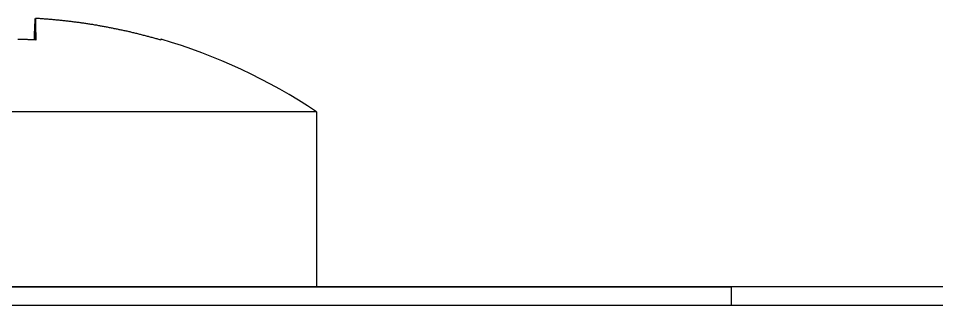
# Model space of a CAD drawing. Extents: x 79 to 238, y 76 to 229.
# Drawn here: x 198.28 to 205.59, y 204.95 to 207.24 of the extents above; entities that cross this region are included whole.
import ezdxf

# ---------------------------------------------------------------- set-up
doc = ezdxf.new("R2010")
doc.units = 0
doc.layers.get('0').update_dxf_attribs({"linetype": 'CONTINUOUS'})

msp = doc.modelspace()

# ---------------------------------------------------------------- linework, layer by layer
at = {"color": 7, "linetype": 'CONTINUOUS'}
for p, q in [((198.4092, 207.2378), (198.4092, 207.0659)), ((198.4125, 207.2378), (198.4125, 207.0657)), ((200.6509, 206.4945), (195.6509, 206.4945)), ((200.6509, 206.4945), (200.6509, 205.1028)), ((203.9509, 205.1028), (180.9509, 205.1028)), ((194.9564, 205.1028), (201.3009, 205.1028)), ((201.3009, 205.1028), (195.4509, 205.1028)), ((200.6509, 205.1028), (203.9509, 205.1028)), ((201.3009, 205.1028), (202.9509, 205.1028)), ((201.3009, 205.1028), (202.9509, 205.1028)), ((205.9509, 205.1028), (203.9509, 205.1028)), ((205.4241, 205.1028), (203.9509, 205.1028)), ((199.4509, 204.9528), (196.8509, 204.9528)), ((221.4509, 204.9528), (199.4509, 204.9528))]:
    msp.add_line(p, q, dxfattribs=at)
at = {"color": 9, "linetype": 'CONTINUOUS'}
msp.add_line((203.9509, 205.1028), (203.9509, 204.9528), dxfattribs=at)
at = {"color": 7, "linetype": 'CONTINUOUS'}
for points in [[(198.409, 207.238, 0), (198.409, 207.237, 0), (198.409, 207.237, 0), (198.409, 207.236, 0), (198.409, 207.236, 0), (198.409, 207.235, 0), (198.409, 207.235, 0), (198.409, 207.234, 0), (198.409, 207.234, 0), (198.409, 207.233, 0), (198.409, 207.232, 0), (198.409, 207.232, 0), (198.409, 207.231, 0), (198.409, 207.231, 0), (198.408, 207.23, 0), (198.408, 207.229, 0), (198.408, 207.229, 0), (198.408, 207.228, 0), (198.408, 207.227, 0), (198.408, 207.227, 0), (198.408, 207.226, 0), (198.408, 207.225, 0), (198.408, 207.224, 0), (198.408, 207.224, 0), (198.408, 207.223, 0), (198.408, 207.222, 0), (198.408, 207.221, 0), (198.408, 207.22, 0), (198.408, 207.219, 0), (198.408, 207.219, 0), (198.408, 207.218, 0), (198.408, 207.217, 0), (198.408, 207.216, 0), (198.407, 207.215, 0), (198.407, 207.214, 0), (198.407, 207.213, 0), (198.407, 207.212, 0), (198.407, 207.211, 0), (198.407, 207.21, 0), (198.407, 207.209, 0), (198.407, 207.208, 0), (198.407, 207.207, 0), (198.407, 207.206, 0), (198.407, 207.205, 0), (198.407, 207.204, 0), (198.407, 207.203, 0), (198.407, 207.202, 0), (198.407, 207.201, 0), (198.407, 207.2, 0), (198.407, 207.199, 0), (198.407, 207.197, 0), (198.407, 207.196, 0), (198.407, 207.195, 0), (198.406, 207.194, 0), (198.406, 207.193, 0), (198.406, 207.191, 0), (198.406, 207.19, 0), (198.406, 207.189, 0), (198.406, 207.188, 0), (198.406, 207.186, 0), (198.406, 207.185, 0), (198.406, 207.184, 0), (198.406, 207.183, 0), (198.406, 207.181, 0), (198.406, 207.18, 0), (198.406, 207.178, 0), (198.406, 207.177, 0), (198.406, 207.176, 0), (198.406, 207.174, 0), (198.406, 207.173, 0), (198.406, 207.171, 0), (198.406, 207.17, 0), (198.406, 207.169, 0), (198.405, 207.167, 0), (198.405, 207.166, 0), (198.405, 207.164, 0), (198.405, 207.163, 0), (198.405, 207.161, 0), (198.405, 207.16, 0), (198.405, 207.158, 0), (198.405, 207.156, 0), (198.405, 207.155, 0), (198.405, 207.153, 0), (198.405, 207.152, 0), (198.405, 207.15, 0), (198.405, 207.148, 0), (198.405, 207.147, 0), (198.405, 207.145, 0), (198.405, 207.143, 0), (198.405, 207.142, 0), (198.405, 207.14, 0), (198.405, 207.138, 0), (198.405, 207.137, 0), (198.404, 207.135, 0), (198.404, 207.133, 0), (198.404, 207.131, 0), (198.404, 207.13, 0), (198.404, 207.128, 0), (198.404, 207.126, 0), (198.404, 207.124, 0), (198.404, 207.122, 0), (198.404, 207.12, 0), (198.404, 207.119, 0), (198.404, 207.117, 0), (198.404, 207.115, 0), (198.404, 207.113, 0), (198.404, 207.111, 0), (198.404, 207.109, 0), (198.404, 207.107, 0), (198.404, 207.105, 0), (198.404, 207.103, 0), (198.404, 207.101, 0), (198.404, 207.099, 0), (198.403, 207.097, 0), (198.403, 207.095, 0), (198.403, 207.093, 0), (198.403, 207.091, 0), (198.403, 207.089, 0), (198.403, 207.087, 0), (198.403, 207.085, 0), (198.403, 207.083, 0), (198.403, 207.081, 0), (198.403, 207.079, 0), (198.403, 207.076, 0), (198.403, 207.074, 0), (198.403, 207.072, 0), (198.403, 207.07, 0), (198.403, 207.068, 0), (198.403, 207.065, 0)], [(199.411, 207.065, 0), (199.403, 207.068, 0), (199.396, 207.07, 0), (199.388, 207.072, 0), (199.381, 207.074, 0), (199.373, 207.076, 0), (199.365, 207.079, 0), (199.358, 207.081, 0), (199.35, 207.083, 0), (199.342, 207.085, 0), (199.335, 207.087, 0), (199.327, 207.089, 0), (199.319, 207.091, 0), (199.312, 207.093, 0), (199.304, 207.095, 0), (199.296, 207.097, 0), (199.289, 207.099, 0), (199.281, 207.101, 0), (199.273, 207.103, 0), (199.266, 207.105, 0), (199.258, 207.107, 0), (199.25, 207.109, 0), (199.243, 207.111, 0), (199.235, 207.113, 0), (199.227, 207.115, 0), (199.22, 207.117, 0), (199.212, 207.119, 0), (199.204, 207.12, 0), (199.196, 207.122, 0), (199.189, 207.124, 0), (199.181, 207.126, 0), (199.173, 207.128, 0), (199.166, 207.13, 0), (199.158, 207.131, 0), (199.15, 207.133, 0), (199.142, 207.135, 0), (199.135, 207.137, 0), (199.127, 207.138, 0), (199.119, 207.14, 0), (199.111, 207.142, 0), (199.104, 207.143, 0), (199.096, 207.145, 0), (199.088, 207.147, 0), (199.08, 207.148, 0), (199.073, 207.15, 0), (199.065, 207.152, 0), (199.057, 207.153, 0), (199.049, 207.155, 0), (199.041, 207.156, 0), (199.034, 207.158, 0), (199.026, 207.16, 0), (199.018, 207.161, 0), (199.01, 207.163, 0), (199.003, 207.164, 0), (198.995, 207.166, 0), (198.987, 207.167, 0), (198.979, 207.169, 0), (198.971, 207.17, 0), (198.964, 207.171, 0), (198.956, 207.173, 0), (198.948, 207.174, 0), (198.94, 207.176, 0), (198.932, 207.177, 0), (198.925, 207.178, 0), (198.917, 207.18, 0), (198.909, 207.181, 0), (198.901, 207.183, 0), (198.893, 207.184, 0), (198.885, 207.185, 0), (198.878, 207.186, 0), (198.87, 207.188, 0), (198.862, 207.189, 0), (198.854, 207.19, 0), (198.846, 207.191, 0), (198.838, 207.193, 0), (198.831, 207.194, 0), (198.823, 207.195, 0), (198.815, 207.196, 0), (198.807, 207.197, 0), (198.799, 207.199, 0), (198.791, 207.2, 0), (198.783, 207.201, 0), (198.776, 207.202, 0), (198.768, 207.203, 0), (198.76, 207.204, 0), (198.752, 207.205, 0), (198.744, 207.206, 0), (198.736, 207.207, 0), (198.728, 207.208, 0), (198.721, 207.209, 0), (198.713, 207.21, 0), (198.705, 207.211, 0), (198.697, 207.212, 0), (198.689, 207.213, 0), (198.681, 207.214, 0), (198.673, 207.215, 0), (198.665, 207.216, 0), (198.658, 207.217, 0), (198.65, 207.218, 0), (198.642, 207.219, 0), (198.634, 207.219, 0), (198.626, 207.22, 0), (198.618, 207.221, 0), (198.61, 207.222, 0), (198.602, 207.223, 0), (198.594, 207.224, 0), (198.587, 207.224, 0), (198.579, 207.225, 0), (198.571, 207.226, 0), (198.563, 207.227, 0), (198.555, 207.227, 0), (198.547, 207.228, 0), (198.539, 207.229, 0), (198.531, 207.229, 0), (198.523, 207.23, 0), (198.515, 207.231, 0), (198.508, 207.231, 0), (198.5, 207.232, 0), (198.492, 207.232, 0), (198.484, 207.233, 0), (198.476, 207.234, 0), (198.468, 207.234, 0), (198.46, 207.235, 0), (198.452, 207.235, 0), (198.444, 207.236, 0), (198.436, 207.236, 0), (198.428, 207.237, 0), (198.42, 207.237, 0), (198.413, 207.238, 0)], [(198.419, 207.065, 0), (198.419, 207.068, 0), (198.419, 207.07, 0), (198.419, 207.072, 0), (198.419, 207.074, 0), (198.419, 207.076, 0), (198.419, 207.079, 0), (198.419, 207.081, 0), (198.419, 207.083, 0), (198.419, 207.085, 0), (198.418, 207.087, 0), (198.418, 207.089, 0), (198.418, 207.091, 0), (198.418, 207.093, 0), (198.418, 207.095, 0), (198.418, 207.097, 0), (198.418, 207.099, 0), (198.418, 207.101, 0), (198.418, 207.103, 0), (198.418, 207.105, 0), (198.418, 207.107, 0), (198.418, 207.109, 0), (198.418, 207.111, 0), (198.418, 207.113, 0), (198.418, 207.115, 0), (198.418, 207.117, 0), (198.418, 207.119, 0), (198.418, 207.12, 0), (198.418, 207.122, 0), (198.418, 207.124, 0), (198.417, 207.126, 0), (198.417, 207.128, 0), (198.417, 207.13, 0), (198.417, 207.131, 0), (198.417, 207.133, 0), (198.417, 207.135, 0), (198.417, 207.137, 0), (198.417, 207.138, 0), (198.417, 207.14, 0), (198.417, 207.142, 0), (198.417, 207.143, 0), (198.417, 207.145, 0), (198.417, 207.147, 0), (198.417, 207.148, 0), (198.417, 207.15, 0), (198.417, 207.152, 0), (198.417, 207.153, 0), (198.417, 207.155, 0), (198.417, 207.156, 0), (198.417, 207.158, 0), (198.416, 207.16, 0), (198.416, 207.161, 0), (198.416, 207.163, 0), (198.416, 207.164, 0), (198.416, 207.166, 0), (198.416, 207.167, 0), (198.416, 207.169, 0), (198.416, 207.17, 0), (198.416, 207.171, 0), (198.416, 207.173, 0), (198.416, 207.174, 0), (198.416, 207.176, 0), (198.416, 207.177, 0), (198.416, 207.178, 0), (198.416, 207.18, 0), (198.416, 207.181, 0), (198.416, 207.183, 0), (198.416, 207.184, 0), (198.416, 207.185, 0), (198.416, 207.186, 0), (198.415, 207.188, 0), (198.415, 207.189, 0), (198.415, 207.19, 0), (198.415, 207.191, 0), (198.415, 207.193, 0), (198.415, 207.194, 0), (198.415, 207.195, 0), (198.415, 207.196, 0), (198.415, 207.197, 0), (198.415, 207.199, 0), (198.415, 207.2, 0), (198.415, 207.201, 0), (198.415, 207.202, 0), (198.415, 207.203, 0), (198.415, 207.204, 0), (198.415, 207.205, 0), (198.415, 207.206, 0), (198.415, 207.207, 0), (198.415, 207.208, 0), (198.415, 207.209, 0), (198.414, 207.21, 0), (198.414, 207.211, 0), (198.414, 207.212, 0), (198.414, 207.213, 0), (198.414, 207.214, 0), (198.414, 207.215, 0), (198.414, 207.216, 0), (198.414, 207.217, 0), (198.414, 207.218, 0), (198.414, 207.219, 0), (198.414, 207.219, 0), (198.414, 207.22, 0), (198.414, 207.221, 0), (198.414, 207.222, 0), (198.414, 207.223, 0), (198.414, 207.224, 0), (198.414, 207.224, 0), (198.414, 207.225, 0), (198.414, 207.226, 0), (198.413, 207.227, 0), (198.413, 207.227, 0), (198.413, 207.228, 0), (198.413, 207.229, 0), (198.413, 207.229, 0), (198.413, 207.23, 0), (198.413, 207.231, 0), (198.413, 207.231, 0), (198.413, 207.232, 0), (198.413, 207.232, 0), (198.413, 207.233, 0), (198.413, 207.234, 0), (198.413, 207.234, 0), (198.413, 207.235, 0), (198.413, 207.235, 0), (198.413, 207.236, 0), (198.413, 207.236, 0), (198.413, 207.237, 0), (198.413, 207.237, 0), (198.413, 207.238, 0)], [(198.419, 207.065, 0), (198.415, 207.066, 0), (198.411, 207.066, 0), (198.407, 207.066, 0), (198.403, 207.066, 0), (198.399, 207.066, 0), (198.395, 207.067, 0), (198.391, 207.067, 0), (198.386, 207.067, 0), (198.382, 207.067, 0), (198.378, 207.067, 0), (198.374, 207.068, 0), (198.37, 207.068, 0), (198.366, 207.068, 0), (198.362, 207.068, 0), (198.358, 207.068, 0), (198.354, 207.068, 0), (198.35, 207.069, 0), (198.346, 207.069, 0), (198.342, 207.069, 0), (198.338, 207.069, 0), (198.334, 207.069, 0), (198.33, 207.069, 0), (198.326, 207.069, 0), (198.322, 207.07, 0), (198.317, 207.07, 0), (198.313, 207.07, 0), (198.309, 207.07, 0), (198.305, 207.07, 0), (198.301, 207.07, 0), (198.297, 207.07, 0), (198.293, 207.07, 0), (198.289, 207.071, 0), (198.285, 207.071, 0), (198.281, 207.071, 0), (198.277, 207.071, 0), (198.273, 207.071, 0)], [(199.413, 207.072, 0), (199.413, 207.072, 0), (199.413, 207.072, 0), (199.413, 207.072, 0), (199.413, 207.072, 0), (199.413, 207.072, 0), (199.413, 207.072, 0), (199.413, 207.072, 0), (199.413, 207.072, 0), (199.413, 207.072, 0), (199.413, 207.072, 0), (199.413, 207.072, 0), (199.413, 207.072, 0), (199.413, 207.072, 0), (199.413, 207.072, 0), (199.413, 207.072, 0), (199.413, 207.072, 0), (199.413, 207.072, 0), (199.413, 207.072, 0), (199.413, 207.072, 0), (199.412, 207.072, 0), (199.412, 207.072, 0), (199.412, 207.072, 0), (199.412, 207.072, 0), (199.412, 207.072, 0), (199.412, 207.072, 0), (199.412, 207.072, 0), (199.412, 207.072, 0), (199.412, 207.072, 0), (199.412, 207.072, 0), (199.412, 207.072, 0), (199.412, 207.072, 0), (199.412, 207.072, 0), (199.412, 207.072, 0), (199.412, 207.072, 0), (199.412, 207.072, 0), (199.412, 207.072, 0), (199.412, 207.072, 0), (199.412, 207.072, 0), (199.412, 207.072, 0), (199.412, 207.072, 0), (199.412, 207.072, 0), (199.412, 207.072, 0), (199.412, 207.072, 0), (199.412, 207.072, 0), (199.412, 207.072, 0), (199.412, 207.071, 0), (199.412, 207.071, 0), (199.412, 207.071, 0), (199.412, 207.071, 0), (199.412, 207.071, 0), (199.412, 207.071, 0), (199.412, 207.071, 0), (199.412, 207.071, 0), (199.412, 207.071, 0), (199.412, 207.071, 0), (199.411, 207.071, 0), (199.411, 207.071, 0), (199.411, 207.071, 0), (199.411, 207.071, 0), (199.411, 207.071, 0), (199.411, 207.071, 0), (199.411, 207.071, 0), (199.411, 207.071, 0), (199.411, 207.071, 0), (199.411, 207.071, 0), (199.411, 207.071, 0), (199.411, 207.07, 0), (199.411, 207.07, 0), (199.411, 207.07, 0), (199.411, 207.07, 0), (199.411, 207.07, 0), (199.411, 207.07, 0), (199.411, 207.07, 0), (199.411, 207.07, 0), (199.411, 207.07, 0), (199.411, 207.07, 0), (199.411, 207.07, 0), (199.411, 207.07, 0), (199.411, 207.07, 0), (199.41, 207.07, 0), (199.41, 207.07, 0), (199.41, 207.07, 0), (199.41, 207.069, 0), (199.41, 207.069, 0), (199.41, 207.069, 0), (199.41, 207.069, 0), (199.41, 207.069, 0), (199.41, 207.069, 0), (199.41, 207.069, 0), (199.41, 207.069, 0), (199.41, 207.069, 0), (199.41, 207.069, 0), (199.41, 207.069, 0), (199.41, 207.069, 0), (199.41, 207.069, 0), (199.41, 207.068, 0), (199.41, 207.068, 0), (199.41, 207.068, 0), (199.41, 207.068, 0), (199.409, 207.068, 0), (199.409, 207.068, 0), (199.409, 207.068, 0), (199.409, 207.068, 0), (199.409, 207.068, 0), (199.409, 207.068, 0), (199.409, 207.068, 0), (199.409, 207.068, 0), (199.409, 207.067, 0), (199.409, 207.067, 0), (199.409, 207.067, 0), (199.409, 207.067, 0), (199.409, 207.067, 0), (199.409, 207.067, 0), (199.409, 207.067, 0), (199.409, 207.067, 0), (199.409, 207.067, 0), (199.408, 207.067, 0), (199.408, 207.066, 0), (199.408, 207.066, 0), (199.408, 207.066, 0), (199.408, 207.066, 0), (199.408, 207.066, 0), (199.408, 207.066, 0), (199.408, 207.066, 0), (199.408, 207.066, 0), (199.408, 207.066, 0), (199.408, 207.066, 0), (199.408, 207.065, 0)], [(199.411, 207.065, 0), (199.411, 207.066, 0), (199.411, 207.066, 0), (199.411, 207.066, 0), (199.411, 207.066, 0), (199.411, 207.066, 0), (199.411, 207.066, 0), (199.411, 207.066, 0), (199.411, 207.066, 0), (199.411, 207.066, 0), (199.411, 207.066, 0), (199.411, 207.067, 0), (199.412, 207.067, 0), (199.412, 207.067, 0), (199.412, 207.067, 0), (199.412, 207.067, 0), (199.412, 207.067, 0), (199.412, 207.067, 0), (199.412, 207.067, 0), (199.412, 207.067, 0), (199.412, 207.067, 0), (199.412, 207.067, 0), (199.412, 207.068, 0), (199.412, 207.068, 0), (199.412, 207.068, 0), (199.412, 207.068, 0), (199.412, 207.068, 0), (199.412, 207.068, 0), (199.412, 207.068, 0), (199.412, 207.068, 0), (199.412, 207.068, 0), (199.412, 207.068, 0), (199.412, 207.068, 0), (199.412, 207.068, 0), (199.412, 207.068, 0), (199.412, 207.069, 0), (199.412, 207.069, 0), (199.412, 207.069, 0), (199.412, 207.069, 0), (199.412, 207.069, 0), (199.412, 207.069, 0), (199.412, 207.069, 0), (199.412, 207.069, 0), (199.412, 207.069, 0), (199.412, 207.069, 0), (199.412, 207.069, 0), (199.412, 207.069, 0), (199.412, 207.069, 0), (199.412, 207.069, 0), (199.412, 207.07, 0), (199.413, 207.07, 0), (199.413, 207.07, 0), (199.413, 207.07, 0), (199.413, 207.07, 0), (199.413, 207.07, 0), (199.413, 207.07, 0), (199.413, 207.07, 0), (199.413, 207.07, 0), (199.413, 207.07, 0), (199.413, 207.07, 0), (199.413, 207.07, 0), (199.413, 207.07, 0), (199.413, 207.07, 0), (199.413, 207.07, 0), (199.413, 207.07, 0), (199.413, 207.07, 0), (199.413, 207.071, 0), (199.413, 207.071, 0), (199.413, 207.071, 0), (199.413, 207.071, 0), (199.413, 207.071, 0), (199.413, 207.071, 0), (199.413, 207.071, 0), (199.413, 207.071, 0), (199.413, 207.071, 0), (199.413, 207.071, 0), (199.413, 207.071, 0), (199.413, 207.071, 0), (199.413, 207.071, 0), (199.413, 207.071, 0), (199.413, 207.071, 0), (199.413, 207.071, 0), (199.413, 207.071, 0), (199.413, 207.071, 0), (199.413, 207.071, 0), (199.413, 207.071, 0), (199.413, 207.071, 0), (199.413, 207.071, 0), (199.413, 207.072, 0), (199.413, 207.072, 0), (199.413, 207.072, 0), (199.413, 207.072, 0), (199.413, 207.072, 0), (199.413, 207.072, 0), (199.413, 207.072, 0), (199.413, 207.072, 0), (199.413, 207.072, 0), (199.413, 207.072, 0), (199.413, 207.072, 0), (199.413, 207.072, 0), (199.413, 207.072, 0), (199.413, 207.072, 0), (199.413, 207.072, 0), (199.413, 207.072, 0), (199.413, 207.072, 0), (199.413, 207.072, 0), (199.413, 207.072, 0), (199.413, 207.072, 0), (199.413, 207.072, 0), (199.413, 207.072, 0), (199.413, 207.072, 0), (199.413, 207.072, 0), (199.413, 207.072, 0), (199.413, 207.072, 0), (199.413, 207.072, 0), (199.413, 207.072, 0), (199.413, 207.072, 0), (199.413, 207.072, 0), (199.413, 207.072, 0), (199.413, 207.072, 0), (199.413, 207.072, 0), (199.413, 207.072, 0), (199.413, 207.072, 0), (199.413, 207.072, 0), (199.413, 207.072, 0), (199.413, 207.072, 0), (199.413, 207.072, 0), (199.413, 207.072, 0), (199.413, 207.072, 0)]]:
    msp.add_polyline3d(points, dxfattribs=at)
msp.add_arc((198.1509, 202.7528), 4.5, 56.25101, 73.71385, dxfattribs=at)

doc.saveas('drawing.dxf')
